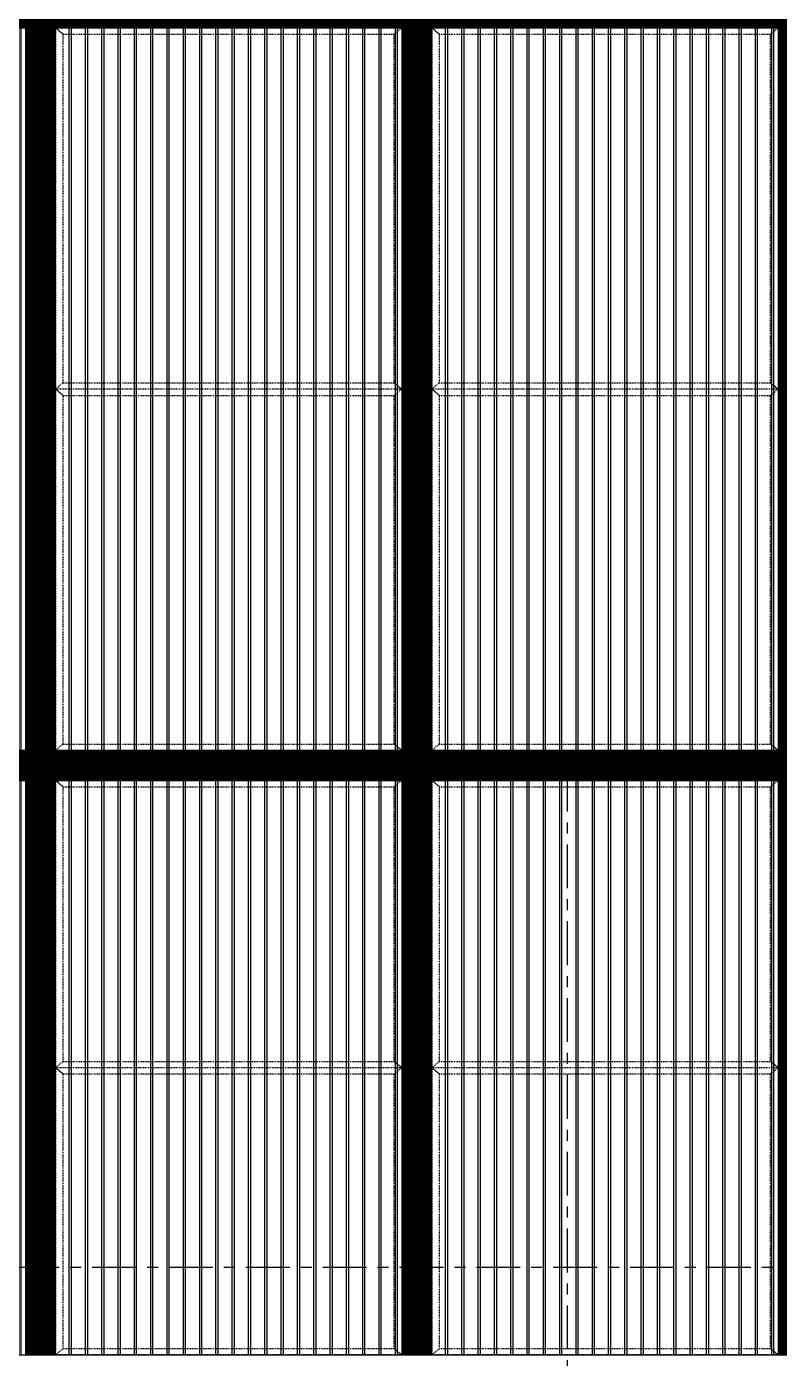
# Model space of a CAD drawing. Header units: millimetres. Extents: x 3774 to 718460, y -768339 to 192544.
# Drawn here: x 400901 to 403901, y -727680 to -722372 of the extents above; entities that cross this region are included whole.
import ezdxf
from ezdxf.enums import TextEntityAlignment as Align
from ezdxf.xclip import XClip

# ---------------------------------------------------------------- set-up
doc = ezdxf.new("R2010")
doc.units = ezdxf.units.MM
doc.header["$XCLIPFRAME"] = 0
doc.set_wipeout_variables(frame=1)
for name, pattern in [('TA_GL_000.70000', [1.925, 0.7, -0.175, 0.175, -0.175, 0.7]), ('TA_HL_001.00000', [6.5, 3.55, -2.95]), ('XKITLINE00', [0]), ('XKITLINE02', [4, 2, -2])]:
    doc.linetypes.add(name, pattern=pattern)
for name, color, linetype in [('000 - 0_SYM_DWG_GRID-BUBBLE_MAIN_COLOR_1', 7, 'Continuous'), ('000 - 0_SYM_DWG_GRIDLINE_MAIN_COLOR_251', 7, 'Continuous'), ('010 - ASPG_EXTR_MAIN_COLOR_2', 7, 'Continuous'), ('010 - ASPG_EXTR_WIPEOUT_', 7, 'Continuous'), ('010 - ASPG_FRAMING_MAIN_COLOR_1', 7, 'Continuous'), ('010 - ASPG_FRAMING_MAIN_COLOR_2', 7, 'Continuous'), ('010 - ASPG_FRAMING_SUB_COLOR_2', 7, 'Continuous'), ('010 - ASPG_FRAMING_SUB_COLOR_3', 7, 'Continuous'), ('010 - ASPG_FRAMING_WIPEOUT_', 7, 'Continuous')]:
    doc.layers.add(name, color=color, linetype=linetype)
doc.layers.add('000_AREA_ASPG_AREA_HATCH_', color=7, linetype='Continuous', plot=False)
doc.layers.add('000_AREA_ASPG_AREA_MAIN_COLOR_1', color=7, linetype='Continuous', plot=False)
doc.layers.add('Bolt', color=7, linetype='Continuous', lineweight=0)
doc.layers.add('Part', color=7, linetype='Continuous', lineweight=0)
doc.styles.add('ARIAL', font='arial.ttf')
doc.styles.add('TA', font='', dxfattribs={"height": 4.5})
doc.styles.get('TA').set_extended_font_data('Cordia New')

# ---------------------------------------------------------------- blocks, each defined once
blk = doc.blocks.new('*U7974')
at = {"layer": '000 - 0_SYM_DWG_GRIDLINE_MAIN_COLOR_251', "color": 7, "linetype": 'ByBlock', "ltscale": 5}
blk.add_line((16, 0), (-354.34, 0), dxfattribs=at)
at = {"color": 7, "style": 'TA', "flags": 1}
blk.add_attdef('LOCATION', (6, -6), '', height=4.5, rotation=270, dxfattribs=at)
at = {"layer": '000 - 0_SYM_DWG_GRID-BUBBLE_MAIN_COLOR_1', "color": 7, "style": 'ARIAL'}
blk.add_attdef('GRID-HEAD', text='', height=4, rotation=90, dxfattribs=at).set_placement((34, 0), align=Align.MIDDLE_CENTER)
blk = doc.blocks.new('*U5902')
at = {"layer": '000 - 0_SYM_DWG_GRIDLINE_MAIN_COLOR_251', "color": 7, "linetype": 'ByBlock', "ltscale": 5}
blk.add_line((10, 0), (-759, 0), dxfattribs=at)
at = {"color": 7, "style": 'TA', "flags": 1}
blk.add_attdef('LOCATION', (6, -6), '', height=4.5, rotation=270, dxfattribs=at)
blk = doc.blocks.new('W-1-PP19-SE-ENT3_20260407-104913_PP19_ENT3_ELE1_DIMS_1')
at = {"layer": '000 - 0_SYM_DWG_GRIDLINE_MAIN_COLOR_251', "color": 7, "linetype": 'TA_GL_000.70000'}
for name, p, xscale, yscale, zscale, rotation in [('*U7974', (-11400, 101510), 50.00000000000007, 50.00000000000007, 50.00000000000007, 270), ('*U5902', (-27800, 109400), 50.00000000000003, 50.00000000000003, 50.00000000000003, 180), ('*U5902', (-27800, 106550), 50.00000000000003, 50.00000000000003, 50.00000000000003, 180)]:
    blk.add_blockref(name, p, dxfattribs=dict(at, xscale=xscale, yscale=yscale, zscale=zscale, rotation=rotation))
blk = doc.blocks.new('*A6193501')
at = {"layer": 'Part', "color": 7, "linetype": 'XKITLINE00', "lineweight": 0}
blk.add_line((2179.569525, -87.253462), (2328.969438, -87.253462), dxfattribs=at)
blk = doc.blocks.new('*A6203502')
at = {"layer": 'Part', "color": 7, "linetype": 'XKITLINE00', "lineweight": 0}
for p, q in [((2286.209518, -104.053462), (2264.929525, -104.053462)), ((2264.929525, -104.573462), (2264.929525, -104.053462)), ((2286.209518, -104.573462), (2286.209518, -104.053462)), ((2286.209518, -104.573462), (2264.929525, -104.573462))]:
    blk.add_line(p, q, dxfattribs=at)
blk = doc.blocks.new('*A6213503')
at = {"layer": 'Part', "color": 7, "linetype": 'XKITLINE00', "lineweight": 0}
for p, q in [((2283.569603, -104.573462), (2283.569603, -104.621462)), ((2283.569603, -104.621462), (2284.369603, -104.621462)), ((2284.369603, -104.621462), (2284.369603, -104.573462))]:
    blk.add_line(p, q, dxfattribs=at)
blk = doc.blocks.new('*A6243506')
at = {"layer": 'Part', "color": 7, "linetype": 'XKITLINE00', "lineweight": 0}
for p, q in [((2286.209518, -92.053462), (2264.929525, -92.053462)), ((2264.929525, -92.573462), (2264.929525, -92.053462)), ((2286.209518, -92.573462), (2286.209518, -92.053462)), ((2286.209518, -92.573462), (2264.929525, -92.573462))]:
    blk.add_line(p, q, dxfattribs=at)
blk = doc.blocks.new('*A6293511')
at = {"layer": 'Part', "color": 7, "linetype": 'XKITLINE00', "lineweight": 0}
for p, q in [((2283.569603, -92.573462), (2283.569603, -92.621462)), ((2284.369603, -92.621462), (2284.369603, -92.573462)), ((2283.569603, -92.621462), (2284.369603, -92.621462))]:
    blk.add_line(p, q, dxfattribs=at)
blk = doc.blocks.new('*A6303512')
at = {"layer": 'Part', "color": 7, "linetype": 'XKITLINE00', "lineweight": 0}
for p, q in [((2283.089603, -87.413462), (2282.929603, -87.253462)), ((2284.849603, -87.413462), (2283.089603, -87.413462)), ((2285.009603, -87.253462), (2284.849603, -87.413462))]:
    blk.add_line(p, q, dxfattribs=at)
blk = doc.blocks.new('*A6313513')
at = {"layer": 'Part', "color": 7, "linetype": 'XKITLINE00', "lineweight": 0}
for p, q in [((2283.089603, -87.493462), (2283.089603, -87.413462)), ((2283.089603, -87.413462), (2284.849603, -87.413462)), ((2284.849603, -87.493462), (2284.849603, -87.413462)), ((2283.089603, -87.493462), (2284.849603, -87.493462))]:
    blk.add_line(p, q, dxfattribs=at)
blk = doc.blocks.new('*A6373519')
at = {"layer": 'Part', "color": 7, "linetype": 'XKITLINE00', "lineweight": 0}
blk.add_line((2328.969518, -124.453462), (2179.563596, -124.453462), dxfattribs=at)
blk = doc.blocks.new('*A6383520')
at = {"layer": 'Part', "color": 7, "linetype": 'XKITLINE00', "lineweight": 0}
for p, q in [((2284.369603, -87.573462), (2283.569603, -87.573462)), ((2283.569603, -92.053462), (2283.569603, -87.573462)), ((2284.369603, -92.053462), (2284.369603, -87.573462)), ((2283.569603, -104.053462), (2283.569603, -92.621462)), ((2284.369603, -104.053462), (2284.369603, -92.621462)), ((2283.569603, -116.053462), (2283.569603, -104.621462)), ((2284.369603, -116.053462), (2284.369603, -104.621462)), ((2283.569603, -124.133462), (2283.569603, -116.621462)), ((2284.369603, -124.133462), (2284.369603, -116.621462)), ((2283.569603, -124.133462), (2284.369603, -124.133462))]:
    blk.add_line(p, q, dxfattribs=at)
blk = doc.blocks.new('*A6403522')
at = {"layer": 'Part', "color": 7, "linetype": 'XKITLINE00', "lineweight": 0}
for p, q in [((2286.209518, -116.053462), (2264.929525, -116.053462)), ((2264.929525, -116.573462), (2264.929525, -116.053462)), ((2286.209518, -116.573462), (2286.209518, -116.053462)), ((2286.209518, -116.573462), (2264.929525, -116.573462))]:
    blk.add_line(p, q, dxfattribs=at)
blk = doc.blocks.new('*A6433525')
at = {"layer": 'Part', "color": 7, "linetype": 'XKITLINE00', "lineweight": 0}
for p, q in [((2284.849603, -124.213462), (2283.089603, -124.213462)), ((2283.089603, -124.213462), (2283.089603, -124.293462)), ((2284.849603, -124.293462), (2283.089603, -124.293462)), ((2284.849603, -124.213462), (2284.849603, -124.293462))]:
    blk.add_line(p, q, dxfattribs=at)
blk = doc.blocks.new('*A6443526')
at = {"layer": 'Part', "color": 7, "linetype": 'XKITLINE00', "lineweight": 0}
for p, q in [((2282.929603, -124.453462), (2283.089603, -124.293462)), ((2283.089603, -124.293462), (2284.849603, -124.293462)), ((2284.849603, -124.293462), (2285.009603, -124.453462))]:
    blk.add_line(p, q, dxfattribs=at)
blk = doc.blocks.new('*A6453527')
at = {"layer": 'Part', "color": 7, "linetype": 'XKITLINE00', "lineweight": 0}
for p, q in [((2283.905603, -124.173462), (2283.465603, -124.173462)), ((2283.465603, -124.173462), (2283.465603, -124.213462)), ((2283.905603, -124.133462), (2283.905603, -124.173462)), ((2283.945603, -124.213462), (2283.945603, -124.133462))]:
    blk.add_line(p, q, dxfattribs=at)
blk = doc.blocks.new('*A6473529')
at = {"layer": 'Part', "color": 7, "linetype": 'XKITLINE00', "lineweight": 0}
for p, q in [((2283.569603, -116.573462), (2283.569603, -116.621462)), ((2283.569603, -116.621462), (2284.369603, -116.621462)), ((2284.369603, -116.621462), (2284.369603, -116.573462))]:
    blk.add_line(p, q, dxfattribs=at)
blk = doc.blocks.new('*A6713553')
at = {"layer": 'Bolt'}
for points in [[(2283.674, -104.573), (2283.674, -104.525), (2283.786, -104.525), (2283.786, -104.573)], [(2283.674, -104.621), (2283.674, -104.573), (2283.786, -104.573), (2283.786, -104.621)], [(2284.154, -104.573), (2284.154, -104.525), (2284.266, -104.525), (2284.266, -104.573)], [(2284.154, -104.621), (2284.154, -104.573), (2284.266, -104.573), (2284.266, -104.621)]]:
    blk.add_hatch(color=7, dxfattribs=at).paths.add_polyline_path(points, flags=17)
at = {"layer": 'Bolt', "color": 7, "linetype": 'XKITLINE00', "lineweight": 0}
for p, q in [((2283.73, -104.685), (2283.73, -104.341)), ((2284.21, -104.685), (2284.21, -104.341)), ((2283.674, -104.573), (2283.674, -104.525)), ((2283.674, -104.621), (2283.674, -104.573)), ((2283.786, -104.573), (2283.786, -104.525)), ((2283.786, -104.621), (2283.786, -104.573)), ((2284.154, -104.573), (2284.154, -104.525)), ((2284.154, -104.621), (2284.154, -104.573)), ((2284.266, -104.573), (2284.266, -104.525)), ((2284.266, -104.621), (2284.266, -104.573))]:
    blk.add_line(p, q, dxfattribs=at)
blk = doc.blocks.new('*A6743556')
at = {"layer": 'Bolt'}
for points in [[(2283.674, -92.573), (2283.674, -92.525), (2283.786, -92.525), (2283.786, -92.573)], [(2283.674, -92.621), (2283.674, -92.573), (2283.786, -92.573), (2283.786, -92.621)], [(2284.154, -92.573), (2284.154, -92.525), (2284.266, -92.525), (2284.266, -92.573)], [(2284.154, -92.621), (2284.154, -92.573), (2284.266, -92.573), (2284.266, -92.621)]]:
    blk.add_hatch(color=7, dxfattribs=at).paths.add_polyline_path(points, flags=17)
at = {"layer": 'Bolt', "color": 7, "linetype": 'XKITLINE00', "lineweight": 0}
for p, q in [((2283.674, -92.573), (2283.674, -92.525)), ((2283.674, -92.621), (2283.674, -92.573)), ((2283.73, -92.685), (2283.73, -92.341)), ((2283.786, -92.573), (2283.786, -92.525)), ((2283.786, -92.621), (2283.786, -92.573)), ((2284.154, -92.573), (2284.154, -92.525)), ((2284.154, -92.621), (2284.154, -92.573)), ((2284.21, -92.685), (2284.21, -92.341)), ((2284.266, -92.573), (2284.266, -92.525)), ((2284.266, -92.621), (2284.266, -92.573))]:
    blk.add_line(p, q, dxfattribs=at)
blk = doc.blocks.new('*A6753557')
at = {"layer": 'Bolt'}
for points in [[(2283.386, -87.413), (2283.386, -87.493), (2283.274, -87.493), (2283.274, -87.413)], [(2284.666, -87.413), (2284.666, -87.493), (2284.554, -87.493), (2284.554, -87.413)]]:
    blk.add_hatch(color=7, dxfattribs=at).paths.add_polyline_path(points, flags=17)
at = {"layer": 'Bolt', "color": 7, "linetype": 'XKITLINE00', "lineweight": 0}
for p, q in [((2283.274, -87.413), (2283.274, -87.493)), ((2283.33, -87.35), (2283.33, -87.693)), ((2283.386, -87.413), (2283.386, -87.493)), ((2284.554, -87.413), (2284.554, -87.493)), ((2284.61, -87.35), (2284.61, -87.693)), ((2284.666, -87.413), (2284.666, -87.493))]:
    blk.add_line(p, q, dxfattribs=at)
blk = doc.blocks.new('*A6803562')
at = {"layer": 'Bolt'}
for points in [[(2283.386, -124.213), (2283.386, -124.293), (2283.274, -124.293), (2283.274, -124.213)], [(2284.666, -124.213), (2284.666, -124.293), (2284.554, -124.293), (2284.554, -124.213)]]:
    blk.add_hatch(color=7, dxfattribs=at).paths.add_polyline_path(points, flags=17)
at = {"layer": 'Bolt', "color": 7, "linetype": 'XKITLINE00', "lineweight": 0}
for p, q in [((2283.33, -124.357), (2283.33, -124.013)), ((2284.61, -124.357), (2284.61, -124.013)), ((2283.274, -124.293), (2283.274, -124.213)), ((2283.386, -124.293), (2283.386, -124.213)), ((2284.554, -124.293), (2284.554, -124.213)), ((2284.666, -124.293), (2284.666, -124.213))]:
    blk.add_line(p, q, dxfattribs=at)
blk = doc.blocks.new('*A6813563')
at = {"layer": 'Bolt'}
for points in [[(2283.674, -116.573), (2283.674, -116.525), (2283.786, -116.525), (2283.786, -116.573)], [(2283.674, -116.621), (2283.674, -116.573), (2283.786, -116.573), (2283.786, -116.621)], [(2284.154, -116.573), (2284.154, -116.525), (2284.266, -116.525), (2284.266, -116.573)], [(2284.154, -116.621), (2284.154, -116.573), (2284.266, -116.573), (2284.266, -116.621)]]:
    blk.add_hatch(color=7, dxfattribs=at).paths.add_polyline_path(points, flags=17)
at = {"layer": 'Bolt', "color": 7, "linetype": 'XKITLINE00', "lineweight": 0}
for p, q in [((2283.73, -116.685), (2283.73, -116.341)), ((2284.21, -116.685), (2284.21, -116.341)), ((2283.674, -116.573), (2283.674, -116.525)), ((2283.674, -116.621), (2283.674, -116.573)), ((2283.786, -116.573), (2283.786, -116.525)), ((2283.786, -116.621), (2283.786, -116.573)), ((2284.154, -116.573), (2284.154, -116.525)), ((2284.154, -116.621), (2284.154, -116.573)), ((2284.266, -116.573), (2284.266, -116.525)), ((2284.266, -116.621), (2284.266, -116.573))]:
    blk.add_line(p, q, dxfattribs=at)
blk = doc.blocks.new('*A7083590')
at = {"layer": 'Part', "color": 7, "linetype": 'XKITLINE00', "lineweight": 0}
blk.add_line((2264.769525, -124.453462), (2264.769525, -87.253462), dxfattribs=at)
blk = doc.blocks.new('*A7103592')
at = {"layer": 'Part', "color": 7, "linetype": 'XKITLINE00', "lineweight": 0}
for p, q in [((2267.569603, -87.573462), (2266.769603, -87.573462)), ((2266.769603, -92.053462), (2266.769603, -87.573462)), ((2267.569603, -92.053462), (2267.569603, -87.573462)), ((2266.769603, -104.053462), (2266.769603, -92.621462)), ((2267.569603, -104.053462), (2267.569603, -92.621462)), ((2266.769603, -116.053462), (2266.769603, -104.621462)), ((2267.569603, -116.053462), (2267.569603, -104.621462)), ((2266.769603, -124.133462), (2266.769603, -116.621462)), ((2267.569603, -124.133462), (2267.569603, -116.621462)), ((2266.769603, -124.133462), (2267.569603, -124.133462))]:
    blk.add_line(p, q, dxfattribs=at)
blk = doc.blocks.new('*A7343616')
at = {"layer": 'Bolt', "color": 7, "linetype": 'XKITLINE02', "lineweight": 0}
for p, q in [((2267.082243, -87.773462), (2267.425603, -87.773462)), ((2267.145603, -87.717462), (2267.193603, -87.717462)), ((2267.145603, -87.829462), (2267.193603, -87.829462)), ((2267.193603, -87.717462), (2267.233603, -87.717462)), ((2267.193603, -87.829462), (2267.233603, -87.829462))]:
    blk.add_line(p, q, dxfattribs=at)
blk = doc.blocks.new('*A10783960')
at = {"layer": 'Part', "color": 7, "linetype": 'XKITLINE00', "lineweight": 0}
for p, q in [((2267.145603, -117.421462), (2267.145603, -116.621462)), ((2267.145603, -116.621462), (2267.193603, -116.621462)), ((2267.193603, -117.421462), (2267.193603, -116.621462)), ((2267.145603, -116.861462), (2267.193603, -116.861462)), ((2267.145603, -117.421462), (2267.193603, -117.421462))]:
    blk.add_line(p, q, dxfattribs=at)
blk = doc.blocks.new('*A10793961')
at = {"layer": 'Part', "color": 7, "linetype": 'XKITLINE00', "lineweight": 0}
for p, q in [((2266.769603, -116.573462), (2266.769603, -116.621462)), ((2266.769603, -116.621462), (2267.569603, -116.621462)), ((2267.569603, -116.621462), (2267.569603, -116.573462))]:
    blk.add_line(p, q, dxfattribs=at)
blk = doc.blocks.new('*A10933975')
at = {"layer": 'Bolt'}
for points in [[(2266.586, -124.213), (2266.586, -124.293), (2266.474, -124.293), (2266.474, -124.213)], [(2267.866, -124.213), (2267.866, -124.293), (2267.754, -124.293), (2267.754, -124.213)]]:
    blk.add_hatch(color=7, dxfattribs=at).paths.add_polyline_path(points, flags=17)
at = {"layer": 'Bolt', "color": 7, "linetype": 'XKITLINE00', "lineweight": 0}
for p, q in [((2266.53, -124.357), (2266.53, -124.013)), ((2267.81, -124.357), (2267.81, -124.013)), ((2266.474, -124.293), (2266.474, -124.213)), ((2266.586, -124.293), (2266.586, -124.213)), ((2267.754, -124.293), (2267.754, -124.213)), ((2267.866, -124.293), (2267.866, -124.213))]:
    blk.add_line(p, q, dxfattribs=at)
blk = doc.blocks.new('*A10943976')
at = {"layer": 'Bolt', "color": 7, "linetype": 'XKITLINE02', "lineweight": 0}
for p, q in [((2267.256963, -123.933462), (2266.913603, -123.933462)), ((2267.145603, -123.877462), (2267.105603, -123.877462)), ((2267.145603, -123.989462), (2267.105603, -123.989462)), ((2267.193603, -123.877462), (2267.145603, -123.877462)), ((2267.193603, -123.989462), (2267.145603, -123.989462))]:
    blk.add_line(p, q, dxfattribs=at)
blk = doc.blocks.new('*A11093991')
at = {"layer": 'Bolt'}
for points in [[(2266.874, -116.573), (2266.874, -116.525), (2266.986, -116.525), (2266.986, -116.573)], [(2266.874, -116.621), (2266.874, -116.573), (2266.986, -116.573), (2266.986, -116.621)], [(2267.354, -116.573), (2267.354, -116.525), (2267.466, -116.525), (2267.466, -116.573)], [(2267.354, -116.621), (2267.354, -116.573), (2267.466, -116.573), (2267.466, -116.621)]]:
    blk.add_hatch(color=7, dxfattribs=at).paths.add_polyline_path(points, flags=17)
at = {"layer": 'Bolt', "color": 7, "linetype": 'XKITLINE00', "lineweight": 0}
for p, q in [((2266.93, -116.685), (2266.93, -116.341)), ((2267.41, -116.685), (2267.41, -116.341)), ((2266.874, -116.573), (2266.874, -116.525)), ((2266.874, -116.621), (2266.874, -116.573)), ((2266.986, -116.573), (2266.986, -116.525)), ((2266.986, -116.621), (2266.986, -116.573)), ((2267.354, -116.573), (2267.354, -116.525)), ((2267.354, -116.621), (2267.354, -116.573)), ((2267.466, -116.573), (2267.466, -116.525)), ((2267.466, -116.621), (2267.466, -116.573))]:
    blk.add_line(p, q, dxfattribs=at)
blk = doc.blocks.new('*A11364018')
at = {"layer": 'Part', "color": 7, "linetype": 'XKITLINE00', "lineweight": 0}
for p, q in [((2268.049603, -124.213462), (2266.289603, -124.213462)), ((2266.289603, -124.213462), (2266.289603, -124.293462)), ((2268.049603, -124.293462), (2266.289603, -124.293462)), ((2268.049603, -124.213462), (2268.049603, -124.293462))]:
    blk.add_line(p, q, dxfattribs=at)
blk = doc.blocks.new('*A11374019')
at = {"layer": 'Part', "color": 7, "linetype": 'XKITLINE00', "lineweight": 0}
for p, q in [((2266.129603, -124.453462), (2266.289603, -124.293462)), ((2266.289603, -124.293462), (2268.049603, -124.293462)), ((2268.049603, -124.293462), (2268.209603, -124.453462))]:
    blk.add_line(p, q, dxfattribs=at)
blk = doc.blocks.new('*A11384020')
at = {"layer": 'Part', "color": 7, "linetype": 'XKITLINE00', "lineweight": 0}
for p, q in [((2267.105603, -124.173462), (2266.665603, -124.173462)), ((2266.665603, -124.173462), (2266.665603, -124.213462)), ((2267.105603, -124.133462), (2267.105603, -124.173462)), ((2267.145603, -124.213462), (2267.145603, -124.133462))]:
    blk.add_line(p, q, dxfattribs=at)
blk = doc.blocks.new('*A11494031')
at = {"layer": 'Part', "color": 7, "linetype": 'XKITLINE00', "lineweight": 0}
for p, q in [((2267.145603, -105.421462), (2267.145603, -104.621462)), ((2267.145603, -104.621462), (2267.193603, -104.621462)), ((2267.145603, -104.861462), (2267.193603, -104.861462)), ((2267.193603, -105.421462), (2267.193603, -104.621462)), ((2267.145603, -105.421462), (2267.193603, -105.421462))]:
    blk.add_line(p, q, dxfattribs=at)
blk = doc.blocks.new('*A11504032')
at = {"layer": 'Part', "color": 7, "linetype": 'XKITLINE00', "lineweight": 0}
for p, q in [((2266.769603, -104.573462), (2266.769603, -104.621462)), ((2266.769603, -104.621462), (2267.569603, -104.621462)), ((2267.569603, -104.621462), (2267.569603, -104.573462))]:
    blk.add_line(p, q, dxfattribs=at)
blk = doc.blocks.new('*A11514033')
at = {"layer": 'Part', "color": 7, "linetype": 'XKITLINE00', "lineweight": 0}
for p, q in [((2266.769603, -92.573462), (2266.769603, -92.621462)), ((2267.569603, -92.621462), (2267.569603, -92.573462)), ((2266.769603, -92.621462), (2267.569603, -92.621462))]:
    blk.add_line(p, q, dxfattribs=at)
blk = doc.blocks.new('*A11524034')
at = {"layer": 'Part', "color": 7, "linetype": 'XKITLINE00', "lineweight": 0}
for p, q in [((2267.145603, -93.421462), (2267.145603, -92.621462)), ((2267.145603, -92.621462), (2267.193603, -92.621462)), ((2267.145603, -92.861462), (2267.193603, -92.861462)), ((2267.193603, -93.421462), (2267.193603, -92.621462)), ((2267.145603, -93.421462), (2267.193603, -93.421462))]:
    blk.add_line(p, q, dxfattribs=at)
blk = doc.blocks.new('*A11534035')
at = {"layer": 'Bolt'}
for points in [[(2266.874, -104.573), (2266.874, -104.525), (2266.986, -104.525), (2266.986, -104.573)], [(2266.874, -104.621), (2266.874, -104.573), (2266.986, -104.573), (2266.986, -104.621)], [(2267.354, -104.573), (2267.354, -104.525), (2267.466, -104.525), (2267.466, -104.573)], [(2267.354, -104.621), (2267.354, -104.573), (2267.466, -104.573), (2267.466, -104.621)]]:
    blk.add_hatch(color=7, dxfattribs=at).paths.add_polyline_path(points, flags=17)
at = {"layer": 'Bolt', "color": 7, "linetype": 'XKITLINE00', "lineweight": 0}
for p, q in [((2266.93, -104.685), (2266.93, -104.341)), ((2267.41, -104.685), (2267.41, -104.341)), ((2266.874, -104.573), (2266.874, -104.525)), ((2266.874, -104.621), (2266.874, -104.573)), ((2266.986, -104.573), (2266.986, -104.525)), ((2266.986, -104.621), (2266.986, -104.573)), ((2267.354, -104.573), (2267.354, -104.525)), ((2267.354, -104.621), (2267.354, -104.573)), ((2267.466, -104.573), (2267.466, -104.525)), ((2267.466, -104.621), (2267.466, -104.573))]:
    blk.add_line(p, q, dxfattribs=at)
blk = doc.blocks.new('*A11544036')
at = {"layer": 'Bolt'}
for points in [[(2266.874, -92.573), (2266.874, -92.525), (2266.986, -92.525), (2266.986, -92.573)], [(2266.874, -92.621), (2266.874, -92.573), (2266.986, -92.573), (2266.986, -92.621)], [(2267.354, -92.573), (2267.354, -92.525), (2267.466, -92.525), (2267.466, -92.573)], [(2267.354, -92.621), (2267.354, -92.573), (2267.466, -92.573), (2267.466, -92.621)]]:
    blk.add_hatch(color=7, dxfattribs=at).paths.add_polyline_path(points, flags=17)
at = {"layer": 'Bolt', "color": 7, "linetype": 'XKITLINE00', "lineweight": 0}
for p, q in [((2266.874, -92.573), (2266.874, -92.525)), ((2266.874, -92.621), (2266.874, -92.573)), ((2266.93, -92.685), (2266.93, -92.341)), ((2266.986, -92.573), (2266.986, -92.525)), ((2266.986, -92.621), (2266.986, -92.573)), ((2267.354, -92.573), (2267.354, -92.525)), ((2267.354, -92.621), (2267.354, -92.573)), ((2267.41, -92.685), (2267.41, -92.341)), ((2267.466, -92.573), (2267.466, -92.525)), ((2267.466, -92.621), (2267.466, -92.573))]:
    blk.add_line(p, q, dxfattribs=at)
blk = doc.blocks.new('*A12604142')
at = {"layer": 'Part', "color": 7, "linetype": 'XKITLINE00', "lineweight": 0}
for p, q in [((2267.193603, -87.573462), (2267.193603, -87.493462)), ((2267.233603, -87.573462), (2267.233603, -87.533462)), ((2267.233603, -87.533462), (2267.673603, -87.533462)), ((2267.673603, -87.533462), (2267.673603, -87.493462))]:
    blk.add_line(p, q, dxfattribs=at)
blk = doc.blocks.new('*A12614143')
at = {"layer": 'Part', "color": 7, "linetype": 'XKITLINE00', "lineweight": 0}
for p, q in [((2266.289603, -87.413462), (2266.129603, -87.253462)), ((2268.049603, -87.413462), (2266.289603, -87.413462)), ((2268.209603, -87.253462), (2268.049603, -87.413462))]:
    blk.add_line(p, q, dxfattribs=at)
blk = doc.blocks.new('*A12624144')
at = {"layer": 'Part', "color": 7, "linetype": 'XKITLINE00', "lineweight": 0}
for p, q in [((2266.289603, -87.493462), (2266.289603, -87.413462)), ((2266.289603, -87.413462), (2268.049603, -87.413462)), ((2268.049603, -87.493462), (2268.049603, -87.413462)), ((2266.289603, -87.493462), (2268.049603, -87.493462))]:
    blk.add_line(p, q, dxfattribs=at)
blk = doc.blocks.new('*A12894171')
at = {"layer": 'Bolt'}
for points in [[(2266.586, -87.413), (2266.586, -87.493), (2266.474, -87.493), (2266.474, -87.413)], [(2267.866, -87.413), (2267.866, -87.493), (2267.754, -87.493), (2267.754, -87.413)]]:
    blk.add_hatch(color=7, dxfattribs=at).paths.add_polyline_path(points, flags=17)
at = {"layer": 'Bolt', "color": 7, "linetype": 'XKITLINE00', "lineweight": 0}
for p, q in [((2266.474, -87.413), (2266.474, -87.493)), ((2266.53, -87.35), (2266.53, -87.693)), ((2266.586, -87.413), (2266.586, -87.493)), ((2267.754, -87.413), (2267.754, -87.493)), ((2267.81, -87.35), (2267.81, -87.693)), ((2267.866, -87.413), (2267.866, -87.493))]:
    blk.add_line(p, q, dxfattribs=at)
blk = doc.blocks.new('*A13394221')
at = {"layer": 'Part', "color": 7, "linetype": 'XKITLINE00', "lineweight": 0}
blk.add_line((2286.369525, -124.453462), (2286.369525, -87.253462), dxfattribs=at)
blk = doc.blocks.new('*A13654247')
at = {"layer": 'Part', "color": 7, "linetype": 'XKITLINE00', "lineweight": 0}
for p, q in [((2283.945603, -117.421462), (2283.945603, -116.621462)), ((2283.945603, -116.621462), (2283.993603, -116.621462)), ((2283.993603, -117.421462), (2283.993603, -116.621462)), ((2283.945603, -116.861462), (2283.993603, -116.861462)), ((2283.945603, -117.421462), (2283.993603, -117.421462))]:
    blk.add_line(p, q, dxfattribs=at)
blk = doc.blocks.new('*A13704252')
at = {"layer": 'Bolt', "color": 7, "linetype": 'XKITLINE02', "lineweight": 0}
for p, q in [((2283.882243, -87.773462), (2284.225603, -87.773462)), ((2283.945603, -87.717462), (2283.993603, -87.717462)), ((2283.945603, -87.829462), (2283.993603, -87.829462)), ((2283.993603, -87.717462), (2284.033603, -87.717462)), ((2283.993603, -87.829462), (2284.033603, -87.829462))]:
    blk.add_line(p, q, dxfattribs=at)
blk = doc.blocks.new('*A13854267')
at = {"layer": 'Bolt', "color": 7, "linetype": 'XKITLINE02', "lineweight": 0}
for p, q in [((2284.056963, -123.933462), (2283.713603, -123.933462)), ((2283.945603, -123.877462), (2283.905603, -123.877462)), ((2283.945603, -123.989462), (2283.905603, -123.989462)), ((2283.993603, -123.877462), (2283.945603, -123.877462)), ((2283.993603, -123.989462), (2283.945603, -123.989462))]:
    blk.add_line(p, q, dxfattribs=at)
blk = doc.blocks.new('*A14634345')
at = {"layer": 'Part', "color": 7, "linetype": 'XKITLINE00', "lineweight": 0}
for p, q in [((2283.945603, -105.421462), (2283.945603, -104.621462)), ((2283.945603, -104.621462), (2283.993603, -104.621462)), ((2283.945603, -104.861462), (2283.993603, -104.861462)), ((2283.993603, -105.421462), (2283.993603, -104.621462)), ((2283.945603, -105.421462), (2283.993603, -105.421462))]:
    blk.add_line(p, q, dxfattribs=at)
blk = doc.blocks.new('*A14664348')
at = {"layer": 'Part', "color": 7, "linetype": 'XKITLINE00', "lineweight": 0}
for p, q in [((2283.945603, -93.421462), (2283.945603, -92.621462)), ((2283.945603, -92.621462), (2283.993603, -92.621462)), ((2283.945603, -92.861462), (2283.993603, -92.861462)), ((2283.993603, -93.421462), (2283.993603, -92.621462)), ((2283.945603, -93.421462), (2283.993603, -93.421462))]:
    blk.add_line(p, q, dxfattribs=at)
blk = doc.blocks.new('*A15564438')
at = {"layer": 'Part', "color": 7, "linetype": 'XKITLINE00', "lineweight": 0}
for p, q in [((2283.993603, -87.573462), (2283.993603, -87.493462)), ((2284.033603, -87.573462), (2284.033603, -87.533462)), ((2284.033603, -87.533462), (2284.473603, -87.533462)), ((2284.473603, -87.533462), (2284.473603, -87.493462))]:
    blk.add_line(p, q, dxfattribs=at)
blk = doc.blocks.new('W-1-PP19-SE-ENT3_20260407-111149_PP19_ENT3_SE_ELE3')
at = {"color": 7, "lineweight": 0, "xscale": 125, "yscale": 125, "zscale": 125}
for name in ['*A7083590', '*A13394221', '*A6193501', '*A12614143', '*A12624144', '*A12894171', '*A12604142', '*A6303512', '*A6313513', '*A6753557', '*A15564438', '*A7103592', '*A7343616', '*A6383520', '*A13704252', '*A6243506', '*A11514033', '*A11544036', '*A6293511', '*A6743556', '*A11524034', '*A14664348', '*A6203502', '*A11534035', '*A6713553', '*A11504032', '*A11494031', '*A6213503', '*A14634345', '*A6403522', '*A11093991', '*A6813563', '*A10793961', '*A10783960', '*A6473529', '*A13654247', '*A10933975', '*A10943976', '*A6803562', '*A13854267', '*A6373519', '*A11374019', '*A11364018', '*A11384020', '*A6443526', '*A6433525', '*A6453527']:
    blk.add_blockref(name, (-296446.190625, 122106.68275), dxfattribs=at)
blk = doc.blocks.new('*U7994')
at = {"color": 7}
blk.add_wipeout([(50, 0), (1450, 0), (1450, 2290), (50, 2290)], dxfattribs=at).dxf.layer = '010 - ASPG_EXTR_WIPEOUT_'
at = {"layer": '010 - ASPG_EXTR_MAIN_COLOR_2', "color": 7}
for points in [[(113.3, 0), (123.5, 0), (123.5, 2290), (113.3, 2290)], [(178.3, 0), (188.5, 0), (188.5, 2290), (178.3, 2290)], [(243.3, 0), (253.5, 0), (253.5, 2290), (243.3, 2290)], [(308.3, 0), (318.5, 0), (318.5, 2290), (308.3, 2290)], [(373.3, 0), (383.5, 0), (383.5, 2290), (373.3, 2290)], [(438.3, 0), (448.5, 0), (448.5, 2290), (438.3, 2290)], [(503.3, 0), (513.5, 0), (513.5, 2290), (503.3, 2290)], [(568.3, 0), (578.5, 0), (578.5, 2290), (568.3, 2290)], [(633.3, 0), (643.5, 0), (643.5, 2290), (633.3, 2290)], [(698.3, 0), (708.5, 0), (708.5, 2290), (698.3, 2290)], [(763.3, 0), (773.5, 0), (773.5, 2290), (763.3, 2290)], [(828.3, 0), (838.5, 0), (838.5, 2290), (828.3, 2290)], [(893.3, 0), (903.5, 0), (903.5, 2290), (893.3, 2290)], [(958.3, 0), (968.5, 0), (968.5, 2290), (958.3, 2290)], [(1023.3, 0), (1033.5, 0), (1033.5, 2290), (1023.3, 2290)], [(1088.3, 0), (1098.5, 0), (1098.5, 2290), (1088.3, 2290)], [(1153.3, 0), (1163.5, 0), (1163.5, 2290), (1153.3, 2290)], [(1218.3, 0), (1228.5, 0), (1228.5, 2290), (1218.3, 2290)], [(1283.3, 0), (1293.5, 0), (1293.5, 2290), (1283.3, 2290)], [(1348.3, 0), (1358.5, 0), (1358.5, 2290), (1348.3, 2290)]]:
    blk.add_lwpolyline(points, close=True, dxfattribs=at)
at = {"layer": '010 - ASPG_FRAMING_SUB_COLOR_2', "color": 7}
blk.add_lwpolyline([(50, 0), (1450, 0), (1450, 2290), (50, 2290)], close=True, dxfattribs=at)
at = {"color": 7}
for points in [[(-50, 0), (50, 0), (50, 2290), (-50, 2290)], [(1450, 0), (1550, 0), (1550, 2290), (1450, 2290)]]:
    blk.add_wipeout(points, dxfattribs=at).dxf.layer = '010 - ASPG_EXTR_WIPEOUT_'
at = {"layer": '010 - ASPG_EXTR_MAIN_COLOR_2', "color": 7}
blk.add_lwpolyline([(1413.3, 0), (1423.5, 0), (1423.5, 2290), (1413.3, 2290)], close=True, dxfattribs=at)
at = {"layer": '010 - ASPG_FRAMING_MAIN_COLOR_1', "color": 7}
for points in [[(-50, 0), (-40, 0), (-40, 2290), (-50, 2290)], [(40, 0), (50, 0), (50, 2290), (40, 2290)], [(1450, 0), (1460, 0), (1460, 2290), (1450, 2290)], [(1540, 0), (1550, 0), (1550, 2290), (1540, 2290)]]:
    blk.add_lwpolyline(points, close=True, dxfattribs=at)
at = {"layer": '010 - ASPG_FRAMING_SUB_COLOR_2', "color": 7}
for points in [[(-50, 0), (50, 0), (50, 2290), (-50, 2290)], [(1450, 0), (1550, 0), (1550, 2290), (1450, 2290)]]:
    blk.add_lwpolyline(points, close=True, dxfattribs=at)
blk = doc.blocks.new('*U7964')
at = {"color": 7}
blk.add_wipeout([(0, -40), (18510.6, -40), (18510.6, 40), (0, 40)], dxfattribs=at).dxf.layer = '010 - ASPG_FRAMING_WIPEOUT_'
at = {"layer": '010 - ASPG_FRAMING_MAIN_COLOR_2', "color": 7}
blk.add_lwpolyline([(0, -40), (18510.6, -40), (18510.6, 40), (0, 40)], close=True, dxfattribs=at)
at = {"color": 7}
for points in [[(-40, 40), (18511, 40), (18511, 50), (-40, 50)], [(-40, -50), (18511, -50), (18511, -40), (-40, -40)]]:
    blk.add_wipeout(points, dxfattribs=at).dxf.layer = '010 - ASPG_FRAMING_WIPEOUT_'
at = {"layer": '010 - ASPG_FRAMING_MAIN_COLOR_1', "color": 7}
for points in [[(-40, 40), (18511, 40), (18511, 50), (-40, 50)], [(-40, -50), (18511, -50), (18511, -40), (-40, -40)]]:
    blk.add_lwpolyline(points, close=True, dxfattribs=at)
blk = doc.blocks.new('*U8156')
at = {"layer": '010 - ASPG_FRAMING_SUB_COLOR_3', "color": 7, "linetype": 'ByBlock'}
for points in [[(0, 0), (0, 1380), (25, 1350), (25, 30), (0, 0)], [(1145, 1380), (0, 1380), (25, 1350), (1120, 1350)], [(1145, 0), (1145, 1380), (1120, 1350), (1120, 30), (1145, 0)], [(25, 30), (1120, 30), (1145, 0), (0, 0), (25, 30)]]:
    blk.add_lwpolyline(points, close=True, dxfattribs=at)
blk = doc.blocks.new('*U8001')
at = {"color": 7}
blk.add_wipeout([(50, 0), (1450, 0), (1450, 2880), (50, 2880)], dxfattribs=at).dxf.layer = '010 - ASPG_EXTR_WIPEOUT_'
at = {"layer": '010 - ASPG_EXTR_MAIN_COLOR_2', "color": 7}
for points in [[(113.3, 0), (123.5, 0), (123.5, 2880), (113.3, 2880)], [(178.3, 0), (188.5, 0), (188.5, 2880), (178.3, 2880)], [(243.3, 0), (253.5, 0), (253.5, 2880), (243.3, 2880)], [(308.3, 0), (318.5, 0), (318.5, 2880), (308.3, 2880)], [(373.3, 0), (383.5, 0), (383.5, 2880), (373.3, 2880)], [(438.3, 0), (448.5, 0), (448.5, 2880), (438.3, 2880)], [(503.3, 0), (513.5, 0), (513.5, 2880), (503.3, 2880)], [(568.3, 0), (578.5, 0), (578.5, 2880), (568.3, 2880)], [(633.3, 0), (643.5, 0), (643.5, 2880), (633.3, 2880)], [(698.3, 0), (708.5, 0), (708.5, 2880), (698.3, 2880)], [(763.3, 0), (773.5, 0), (773.5, 2880), (763.3, 2880)], [(828.3, 0), (838.5, 0), (838.5, 2880), (828.3, 2880)], [(893.3, 0), (903.5, 0), (903.5, 2880), (893.3, 2880)], [(958.3, 0), (968.5, 0), (968.5, 2880), (958.3, 2880)], [(1023.3, 0), (1033.5, 0), (1033.5, 2880), (1023.3, 2880)], [(1088.3, 0), (1098.5, 0), (1098.5, 2880), (1088.3, 2880)], [(1153.3, 0), (1163.5, 0), (1163.5, 2880), (1153.3, 2880)], [(1218.3, 0), (1228.5, 0), (1228.5, 2880), (1218.3, 2880)], [(1283.3, 0), (1293.5, 0), (1293.5, 2880), (1283.3, 2880)], [(1348.3, 0), (1358.5, 0), (1358.5, 2880), (1348.3, 2880)]]:
    blk.add_lwpolyline(points, close=True, dxfattribs=at)
at = {"layer": '010 - ASPG_FRAMING_SUB_COLOR_2', "color": 7}
blk.add_lwpolyline([(50, 0), (1450, 0), (1450, 2880), (50, 2880)], close=True, dxfattribs=at)
at = {"color": 7}
for points in [[(-50, 0), (50, 0), (50, 2880), (-50, 2880)], [(1450, 0), (1550, 0), (1550, 2880), (1450, 2880)]]:
    blk.add_wipeout(points, dxfattribs=at).dxf.layer = '010 - ASPG_EXTR_WIPEOUT_'
at = {"layer": '010 - ASPG_EXTR_MAIN_COLOR_2', "color": 7}
blk.add_lwpolyline([(1413.3, 0), (1423.5, 0), (1423.5, 2880), (1413.3, 2880)], close=True, dxfattribs=at)
at = {"layer": '010 - ASPG_FRAMING_MAIN_COLOR_1', "color": 7}
for points in [[(-50, 0), (-40, 0), (-40, 2880), (-50, 2880)], [(40, 0), (50, 0), (50, 2880), (40, 2880)], [(1450, 0), (1460, 0), (1460, 2880), (1450, 2880)], [(1540, 0), (1550, 0), (1550, 2880), (1540, 2880)]]:
    blk.add_lwpolyline(points, close=True, dxfattribs=at)
at = {"layer": '010 - ASPG_FRAMING_SUB_COLOR_2', "color": 7}
for points in [[(-50, 0), (50, 0), (50, 2880), (-50, 2880)], [(1450, 0), (1550, 0), (1550, 2880), (1450, 2880)]]:
    blk.add_lwpolyline(points, close=True, dxfattribs=at)
blk = doc.blocks.new('*U8151')
at = {"layer": '010 - ASPG_FRAMING_SUB_COLOR_3', "color": 7, "linetype": 'ByBlock'}
for points in [[(0, 0), (0, 1380), (25, 1350), (25, 30), (0, 0)], [(1440, 1380), (0, 1380), (25, 1350), (1415, 1350)], [(1440, 0), (1440, 1380), (1415, 1350), (1415, 30), (1440, 0)], [(25, 30), (1415, 30), (1440, 0), (0, 0), (25, 30)]]:
    blk.add_lwpolyline(points, close=True, dxfattribs=at)
blk = doc.blocks.new('*U8193')
at = {"layer": '000_AREA_ASPG_AREA_HATCH_', "transparency": 33554539}
h = blk.add_hatch(dxfattribs=at)
h.set_pattern_fill('ANSI31')
h.set_pattern_definition([(45, (-24.4354, 2854.1105), (-2.245064, 2.245064), [])])
h.paths.add_polyline_path([(-60, 0), (60, 0), (60, 2880), (-60, 2880)])
at = {"layer": '000_AREA_ASPG_AREA_MAIN_COLOR_1', "color": 7}
blk.add_lwpolyline([(-60, 0), (60, 0), (60, 2880), (-60, 2880)], close=True, dxfattribs=at)
blk = doc.blocks.new('*U8195')
at = {"layer": '000_AREA_ASPG_AREA_HATCH_', "transparency": 33554539}
h = blk.add_hatch(dxfattribs=at)
h.set_pattern_fill('ANSI31')
h.set_pattern_definition([(45, (-24.4354, 2264.1105), (-2.245064, 2.245064), [])])
h.paths.add_polyline_path([(-60, 0), (60, 0), (60, 2290), (-60, 2290)])
at = {"layer": '000_AREA_ASPG_AREA_MAIN_COLOR_1', "color": 7}
blk.add_lwpolyline([(-60, 0), (60, 0), (60, 2290), (-60, 2290)], close=True, dxfattribs=at)
blk = doc.blocks.new('*U8197')
at = {"layer": '000_AREA_ASPG_AREA_HATCH_', "transparency": 33554539}
h = blk.add_hatch(dxfattribs=at)
h.set_pattern_fill('ANSI31')
h.set_pattern_definition([(45, (-24.4354, 18485.126), (-2.24506403, 2.24506403), [])])
h.paths.add_polyline_path([(-60, 0), (60, 0), (60, 18511), (-60, 18511)])
at = {"layer": '000_AREA_ASPG_AREA_MAIN_COLOR_1', "color": 7}
blk.add_lwpolyline([(-60, 0), (60, 0), (60, 18511), (-60, 18511)], close=True, dxfattribs=at)

msp = doc.modelspace()

# ---------------------------------------------------------------- block references
at = {"color": 7}
ref = msp.add_blockref('W-1-PP19-SE-ENT3_20260407-111149_PP19_ENT3_SE_ELE3', (414456.105, -833866.64), dxfattribs=at)
XClip(ref).set_block_clipping_path([(-32830.0732933623, 98192.9450294074), (1428.5091477262, 121044.4843190958)])

# ---------------------------------------------------------------- next in the draw order: block references
msp.add_blockref('*U7994', (399456.105, -727666.64), dxfattribs=at)

# ---------------------------------------------------------------- next in the draw order: block references
msp.add_blockref('*U7994', (400956.105, -727666.64), dxfattribs=at)

# ---------------------------------------------------------------- next in the draw order: block references
msp.add_blockref('*U7994', (402456.105, -727666.64), dxfattribs=at)

# ---------------------------------------------------------------- next in the draw order: block references
msp.add_blockref('*U7964', (390425.697, -725316.64), dxfattribs=at)
at = {"color": 7, "linetype": 'TA_HL_001.00000', "rotation": 89.99999999999994}
for p in [(402396.105, -727666.64), (403896.105, -727666.64)]:
    msp.add_blockref('*U8156', p, dxfattribs=at)

# ---------------------------------------------------------------- next in the draw order: block references
at = {"color": 7}
for name, p in [('W-1-PP19-SE-ENT3_20260407-104913_PP19_ENT3_ELE1_DIMS_1', (414456.105, -833866.64)), ('*U8195', (400956.105, -727666.64)), ('*U8195', (402456.105, -727666.64)), ('*U8195', (403956.105, -727666.64))]:
    msp.add_blockref(name, p, dxfattribs=at)
at = {"color": 7, "linetype": 'TA_HL_001.00000', "rotation": 89.99999999999994}
for p in [(402396.105, -726521.64), (403896.105, -726521.64)]:
    msp.add_blockref('*U8156', p, dxfattribs=at)

# ---------------------------------------------------------------- next in the draw order: block references
at = {"color": 7}
msp.add_blockref('*U8001', (399456.105, -725256.64), dxfattribs=at)

# ---------------------------------------------------------------- next in the draw order: block references
msp.add_blockref('*U8001', (400956.105, -725256.64), dxfattribs=at)

# ---------------------------------------------------------------- next in the draw order: block references
for name, p in [('*U8193', (400956.105, -725256.64)), ('*U8001', (402456.105, -725256.64))]:
    msp.add_blockref(name, p, dxfattribs=at)

# ---------------------------------------------------------------- next in the draw order: block references
at = {"color": 7, "rotation": 270}
for p in [(390425.697, -722316.64), (390425.697, -725316.64)]:
    msp.add_blockref('*U8197', p, dxfattribs=at)
at = {"color": 7, "linetype": 'TA_HL_001.00000', "rotation": 89.99999999999994}
for p in [(402396.105, -723816.64), (403896.105, -723816.64), (402396.105, -725256.64), (403896.105, -725256.64)]:
    msp.add_blockref('*U8151', p, dxfattribs=at)
at = {"color": 7}
for p in [(402456.105, -725256.64), (403956.105, -725256.64)]:
    msp.add_blockref('*U8193', p, dxfattribs=at)

doc.saveas('drawing.dxf')
